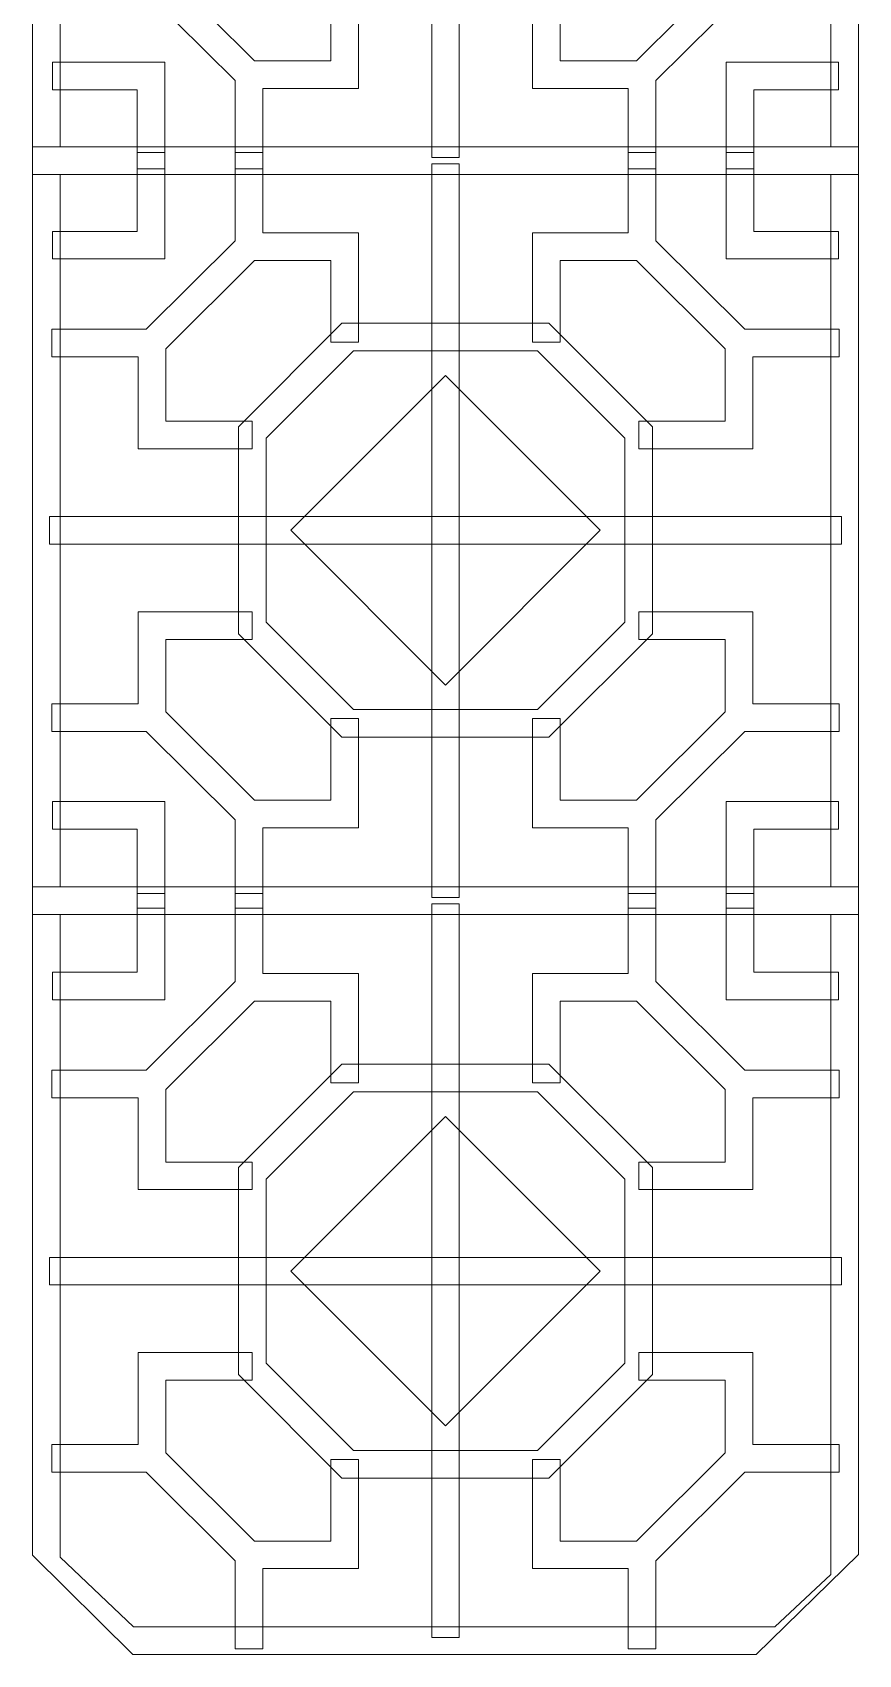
# Model space of a CAD drawing. Header units: centimetres. Extents: x 22 to 27, y -9 to 9.
# Drawn here: x 22.02 to 27, y -9 to 0.77 of the extents above; entities that cross this region are included whole.
import ezdxf

# ---------------------------------------------------------------- set-up
doc = ezdxf.new("R2010")
doc.units = ezdxf.units.CM
doc.header["$MEASUREMENT"] = 0
doc.layers.add('layer 1', color=7, linetype='Continuous')

msp = doc.modelspace()

# ---------------------------------------------------------------- linework, layer by layer
at = {"layer": 'layer 1', "color": 250, "lineweight": 9}
for points, knots in [([(22.02111, -0.08285), (22.02111, -0.08285), (26.99976, -0.08285), (26.99976, -0.08285), (26.99976, -0.08285), (26.99976, -0.08285), (26.99976, 4.54206), (26.99976, 4.54206), (26.99976, 4.54206), (26.99976, 4.54206), (22.02111, 4.54206), (22.02111, 4.54206), (22.02111, 4.54206), (22.02111, 4.54206), (22.02111, -0.08285), (22.02111, -0.08285)], [0, 0, 0, 0, 0.2, 0.2, 0.2, 0.2, 0.4, 0.4, 0.4, 0.4, 0.6, 0.6, 0.6, 0.6, 1, 1, 1, 1]), ([(24.59358, 0.01985), (24.59358, 0.01985), (24.42733, 0.01985), (24.42733, 0.01985), (24.42733, 0.01985), (24.42733, 0.01985), (24.42733, 4.43943), (24.42733, 4.43943), (24.42733, 4.43943), (24.42733, 4.43943), (24.59358, 4.43943), (24.59358, 4.43943), (24.59358, 4.43943), (24.59358, 4.43943), (24.59358, 0.01985), (24.59358, 0.01985)], [0, 0, 0, 0, 0.2, 0.2, 0.2, 0.2, 0.4, 0.4, 0.4, 0.4, 0.6, 0.6, 0.6, 0.6, 1, 1, 1, 1]), ([(22.18736, 0.08341), (22.18736, 0.08341), (26.83351, 0.08341), (26.83351, 0.08341), (26.83351, 0.08341), (26.83351, 0.08341), (26.83351, 4.37581), (26.83351, 4.37581), (26.83351, 4.37581), (26.83351, 4.37581), (22.18736, 4.37581), (22.18736, 4.37581), (22.18736, 4.37581), (22.18736, 4.37581), (22.18736, 0.08341), (22.18736, 0.08341)], [0, 0, 0, 0, 0.2, 0.2, 0.2, 0.2, 0.4, 0.4, 0.4, 0.4, 0.6, 0.6, 0.6, 0.6, 1, 1, 1, 1]), ([(23.40906, -0.04899), (23.40906, -0.04899), (23.40906, 0.43476), (23.40906, 0.43476), (23.40906, 0.43476), (23.40906, 0.43476), (23.94678, 0.43481), (23.94678, 0.43481), (23.94678, 0.43481), (23.94678, 0.43481), (23.98618, 0.43476), (23.98618, 0.43476), (23.98618, 0.43476), (23.98618, 0.43476), (23.98618, 0.59126), (23.98618, 0.59126), (23.98618, 0.59126), (23.98618, 0.59126), (23.98618, 0.60112), (23.98618, 0.60112), (23.98618, 0.60112), (23.98618, 0.60112), (23.98613, 1.0929), (23.98613, 1.0929), (23.98613, 1.0929), (23.98613, 1.0929), (23.81982, 1.09312), (23.81982, 1.09312), (23.81982, 1.09312), (23.81982, 1.09312), (23.81987, 0.60112), (23.81987, 0.60112), (23.81987, 0.60112), (23.81987, 0.60112), (23.3589, 0.60107), (23.3589, 0.60107), (23.3589, 0.60107), (23.3589, 0.60107), (22.82467, 1.13313), (22.82467, 1.13313), (22.82467, 1.13313), (22.82467, 1.13313), (22.82462, 1.56988), (22.82462, 1.56988), (22.82462, 1.56988), (22.82462, 1.56988), (23.34538, 1.56994), (23.34538, 1.56994), (23.34538, 1.56994), (23.34538, 1.56994), (23.3456, 1.73625), (23.3456, 1.73625), (23.3456, 1.73625), (23.3456, 1.73625), (22.69754, 1.73619), (22.69754, 1.73619), (22.69754, 1.73619), (22.69754, 1.73619), (22.65831, 1.73625), (22.65831, 1.73625), (22.65831, 1.73625), (22.65831, 1.73625), (22.65831, 1.57919), (22.65831, 1.57919), (22.65831, 1.57919), (22.65831, 1.57919), (22.65831, 1.56988), (22.65831, 1.56988), (22.65831, 1.56988), (22.65831, 1.56988), (22.65836, 1.18207), (22.65836, 1.18207), (22.65836, 1.18207), (22.65836, 1.18207), (22.13882, 1.18207), (22.13882, 1.18207), (22.13882, 1.18207), (22.13882, 1.18207), (22.13882, 1.01581), (22.13882, 1.01581), (22.13882, 1.01581), (22.13882, 1.01581), (22.70708, 1.01581), (22.70708, 1.01581), (22.70708, 1.01581), (22.70708, 1.01581), (23.24275, 0.48242), (23.24275, 0.48242), (23.24275, 0.48242), (23.24275, 0.48242), (23.2428, -0.04882), (23.2428, -0.04882), (23.2428, -0.04882), (23.2428, -0.04882), (23.40906, -0.04899), (23.40906, -0.04899)], [0, 0, 0, 0, 0.04, 0.04, 0.04, 0.04, 0.08, 0.08, 0.08, 0.08, 0.12, 0.12, 0.12, 0.12, 0.16, 0.16, 0.16, 0.16, 0.2, 0.2, 0.2, 0.2, 0.24, 0.24, 0.24, 0.24, 0.28, 0.28, 0.28, 0.28, 0.32, 0.32, 0.32, 0.32, 0.36, 0.36, 0.36, 0.36, 0.4, 0.4, 0.4, 0.4, 0.44, 0.44, 0.44, 0.44, 0.48, 0.48, 0.48, 0.48, 0.52, 0.52, 0.52, 0.52, 0.56, 0.56, 0.56, 0.56, 0.6, 0.6, 0.6, 0.6, 0.64, 0.64, 0.64, 0.64, 0.68, 0.68, 0.68, 0.68, 0.72, 0.72, 0.72, 0.72, 0.76, 0.76, 0.76, 0.76, 0.8, 0.8, 0.8, 0.8, 0.84, 0.84, 0.84, 0.84, 0.88, 0.88, 0.88, 0.88, 0.92, 0.92, 0.92, 0.92, 1, 1, 1, 1]), ([(25.61182, -0.04899), (25.61182, -0.04899), (25.61182, 0.43476), (25.61182, 0.43476), (25.61182, 0.43476), (25.61182, 0.43476), (25.07409, 0.43481), (25.07409, 0.43481), (25.07409, 0.43481), (25.07409, 0.43481), (25.03469, 0.43476), (25.03469, 0.43476), (25.03469, 0.43476), (25.03469, 0.43476), (25.03469, 0.59126), (25.03469, 0.59126), (25.03469, 0.59126), (25.03469, 0.59126), (25.03469, 0.60112), (25.03469, 0.60112), (25.03469, 0.60112), (25.03469, 0.60112), (25.03475, 1.0929), (25.03475, 1.0929), (25.03475, 1.0929), (25.03475, 1.0929), (25.20106, 1.09312), (25.20106, 1.09312), (25.20106, 1.09312), (25.20106, 1.09312), (25.201, 0.60112), (25.201, 0.60112), (25.201, 0.60112), (25.201, 0.60112), (25.66197, 0.60107), (25.66197, 0.60107), (25.66197, 0.60107), (25.66197, 0.60107), (26.1962, 1.13313), (26.1962, 1.13313), (26.1962, 1.13313), (26.1962, 1.13313), (26.19626, 1.56988), (26.19626, 1.56988), (26.19626, 1.56988), (26.19626, 1.56988), (25.67549, 1.56994), (25.67549, 1.56994), (25.67549, 1.56994), (25.67549, 1.56994), (25.67527, 1.73625), (25.67527, 1.73625), (25.67527, 1.73625), (25.67527, 1.73625), (26.32333, 1.73619), (26.32333, 1.73619), (26.32333, 1.73619), (26.32333, 1.73619), (26.36257, 1.73625), (26.36257, 1.73625), (26.36257, 1.73625), (26.36257, 1.73625), (26.36257, 1.57919), (26.36257, 1.57919), (26.36257, 1.57919), (26.36257, 1.57919), (26.36257, 1.56988), (26.36257, 1.56988), (26.36257, 1.56988), (26.36257, 1.56988), (26.36251, 1.18207), (26.36251, 1.18207), (26.36251, 1.18207), (26.36251, 1.18207), (26.88206, 1.18207), (26.88206, 1.18207), (26.88206, 1.18207), (26.88206, 1.18207), (26.88206, 1.01581), (26.88206, 1.01581), (26.88206, 1.01581), (26.88206, 1.01581), (26.3138, 1.01581), (26.3138, 1.01581), (26.3138, 1.01581), (26.3138, 1.01581), (25.77813, 0.48242), (25.77813, 0.48242), (25.77813, 0.48242), (25.77813, 0.48242), (25.77807, -0.04882), (25.77807, -0.04882), (25.77807, -0.04882), (25.77807, -0.04882), (25.61182, -0.04899), (25.61182, -0.04899)], [0, 0, 0, 0, 0.04, 0.04, 0.04, 0.04, 0.08, 0.08, 0.08, 0.08, 0.12, 0.12, 0.12, 0.12, 0.16, 0.16, 0.16, 0.16, 0.2, 0.2, 0.2, 0.2, 0.24, 0.24, 0.24, 0.24, 0.28, 0.28, 0.28, 0.28, 0.32, 0.32, 0.32, 0.32, 0.36, 0.36, 0.36, 0.36, 0.4, 0.4, 0.4, 0.4, 0.44, 0.44, 0.44, 0.44, 0.48, 0.48, 0.48, 0.48, 0.52, 0.52, 0.52, 0.52, 0.56, 0.56, 0.56, 0.56, 0.6, 0.6, 0.6, 0.6, 0.64, 0.64, 0.64, 0.64, 0.68, 0.68, 0.68, 0.68, 0.72, 0.72, 0.72, 0.72, 0.76, 0.76, 0.76, 0.76, 0.8, 0.8, 0.8, 0.8, 0.84, 0.84, 0.84, 0.84, 0.88, 0.88, 0.88, 0.88, 0.92, 0.92, 0.92, 0.92, 1, 1, 1, 1]), ([(22.1422, 0.4265), (22.1422, 0.4265), (22.65249, 0.4265), (22.65249, 0.4265), (22.65249, 0.4265), (22.65249, 0.4265), (22.65249, -0.04882), (22.65249, -0.04882), (22.65249, -0.04882), (22.65249, -0.04882), (22.81874, -0.04899), (22.81874, -0.04899), (22.81874, -0.04899), (22.81874, -0.04899), (22.81874, 0.48192), (22.81874, 0.48192), (22.81874, 0.48192), (22.81874, 0.48192), (22.81885, 0.59275), (22.81885, 0.59275), (22.81885, 0.59275), (22.81885, 0.59275), (22.65249, 0.59275), (22.65249, 0.59275), (22.65249, 0.59275), (22.65249, 0.59275), (22.14236, 0.59275), (22.14236, 0.59275), (22.14236, 0.59275), (22.14236, 0.59275), (22.1422, 0.4265), (22.1422, 0.4265)], [0, 0, 0, 0, 0.1111111, 0.1111111, 0.1111111, 0.1111111, 0.2222222, 0.2222222, 0.2222222, 0.2222222, 0.3333333, 0.3333333, 0.3333333, 0.3333333, 0.4444444, 0.4444444, 0.4444444, 0.4444444, 0.5555556, 0.5555556, 0.5555556, 0.5555556, 0.6666667, 0.6666667, 0.6666667, 0.6666667, 0.7777778, 0.7777778, 0.7777778, 0.7777778, 1, 1, 1, 1]), ([(26.87867, 0.4265), (26.87867, 0.4265), (26.36838, 0.4265), (26.36838, 0.4265), (26.36838, 0.4265), (26.36838, 0.4265), (26.36838, -0.04882), (26.36838, -0.04882), (26.36838, -0.04882), (26.36838, -0.04882), (26.20213, -0.04899), (26.20213, -0.04899), (26.20213, -0.04899), (26.20213, -0.04899), (26.20213, 0.48192), (26.20213, 0.48192), (26.20213, 0.48192), (26.20213, 0.48192), (26.20202, 0.59275), (26.20202, 0.59275), (26.20202, 0.59275), (26.20202, 0.59275), (26.36838, 0.59275), (26.36838, 0.59275), (26.36838, 0.59275), (26.36838, 0.59275), (26.87851, 0.59275), (26.87851, 0.59275), (26.87851, 0.59275), (26.87851, 0.59275), (26.87867, 0.4265), (26.87867, 0.4265)], [0, 0, 0, 0, 0.1111111, 0.1111111, 0.1111111, 0.1111111, 0.2222222, 0.2222222, 0.2222222, 0.2222222, 0.3333333, 0.3333333, 0.3333333, 0.3333333, 0.4444444, 0.4444444, 0.4444444, 0.4444444, 0.5555556, 0.5555556, 0.5555556, 0.5555556, 0.6666667, 0.6666667, 0.6666667, 0.6666667, 0.7777778, 0.7777778, 0.7777778, 0.7777778, 1, 1, 1, 1]), ([(22.02111, 0.08341), (22.02111, 0.08341), (26.99976, 0.08341), (26.99976, 0.08341), (26.99976, 0.08341), (26.99976, 0.08341), (26.99976, -4.5415), (26.99976, -4.5415), (26.99976, -4.5415), (26.99976, -4.5415), (22.02111, -4.5415), (22.02111, -4.5415), (22.02111, -4.5415), (22.02111, -4.5415), (22.02111, 0.08341), (22.02111, 0.08341)], [0, 0, 0, 0, 0.2, 0.2, 0.2, 0.2, 0.4, 0.4, 0.4, 0.4, 0.6, 0.6, 0.6, 0.6, 1, 1, 1, 1]), ([(23.40906, 0.04955), (23.40906, 0.04955), (23.40906, -0.4342), (23.40906, -0.4342), (23.40906, -0.4342), (23.40906, -0.4342), (23.94678, -0.43425), (23.94678, -0.43425), (23.94678, -0.43425), (23.94678, -0.43425), (23.98618, -0.4342), (23.98618, -0.4342), (23.98618, -0.4342), (23.98618, -0.4342), (23.98618, -0.5907), (23.98618, -0.5907), (23.98618, -0.5907), (23.98618, -0.5907), (23.98618, -0.60056), (23.98618, -0.60056), (23.98618, -0.60056), (23.98618, -0.60056), (23.98613, -1.09234), (23.98613, -1.09234), (23.98613, -1.09234), (23.98613, -1.09234), (23.81982, -1.09256), (23.81982, -1.09256), (23.81982, -1.09256), (23.81982, -1.09256), (23.81987, -0.60056), (23.81987, -0.60056), (23.81987, -0.60056), (23.81987, -0.60056), (23.3589, -0.60051), (23.3589, -0.60051), (23.3589, -0.60051), (23.3589, -0.60051), (22.82467, -1.13258), (22.82467, -1.13258), (22.82467, -1.13258), (22.82467, -1.13258), (22.82462, -1.56932), (22.82462, -1.56932), (22.82462, -1.56932), (22.82462, -1.56932), (23.34538, -1.56938), (23.34538, -1.56938), (23.34538, -1.56938), (23.34538, -1.56938), (23.3456, -1.73569), (23.3456, -1.73569), (23.3456, -1.73569), (23.3456, -1.73569), (22.69754, -1.73563), (22.69754, -1.73563), (22.69754, -1.73563), (22.69754, -1.73563), (22.65831, -1.73569), (22.65831, -1.73569), (22.65831, -1.73569), (22.65831, -1.73569), (22.65831, -1.57863), (22.65831, -1.57863), (22.65831, -1.57863), (22.65831, -1.57863), (22.65831, -1.56932), (22.65831, -1.56932), (22.65831, -1.56932), (22.65831, -1.56932), (22.65836, -1.18151), (22.65836, -1.18151), (22.65836, -1.18151), (22.65836, -1.18151), (22.13882, -1.18151), (22.13882, -1.18151), (22.13882, -1.18151), (22.13882, -1.18151), (22.13882, -1.01526), (22.13882, -1.01526), (22.13882, -1.01526), (22.13882, -1.01526), (22.70708, -1.01526), (22.70708, -1.01526), (22.70708, -1.01526), (22.70708, -1.01526), (23.24275, -0.48186), (23.24275, -0.48186), (23.24275, -0.48186), (23.24275, -0.48186), (23.2428, 0.04938), (23.2428, 0.04938), (23.2428, 0.04938), (23.2428, 0.04938), (23.40906, 0.04955), (23.40906, 0.04955)], [0, 0, 0, 0, 0.04, 0.04, 0.04, 0.04, 0.08, 0.08, 0.08, 0.08, 0.12, 0.12, 0.12, 0.12, 0.16, 0.16, 0.16, 0.16, 0.2, 0.2, 0.2, 0.2, 0.24, 0.24, 0.24, 0.24, 0.28, 0.28, 0.28, 0.28, 0.32, 0.32, 0.32, 0.32, 0.36, 0.36, 0.36, 0.36, 0.4, 0.4, 0.4, 0.4, 0.44, 0.44, 0.44, 0.44, 0.48, 0.48, 0.48, 0.48, 0.52, 0.52, 0.52, 0.52, 0.56, 0.56, 0.56, 0.56, 0.6, 0.6, 0.6, 0.6, 0.64, 0.64, 0.64, 0.64, 0.68, 0.68, 0.68, 0.68, 0.72, 0.72, 0.72, 0.72, 0.76, 0.76, 0.76, 0.76, 0.8, 0.8, 0.8, 0.8, 0.84, 0.84, 0.84, 0.84, 0.88, 0.88, 0.88, 0.88, 0.92, 0.92, 0.92, 0.92, 1, 1, 1, 1]), ([(22.1422, -0.42594), (22.1422, -0.42594), (22.65249, -0.42594), (22.65249, -0.42594), (22.65249, -0.42594), (22.65249, -0.42594), (22.65249, 0.04938), (22.65249, 0.04938), (22.65249, 0.04938), (22.65249, 0.04938), (22.81874, 0.04955), (22.81874, 0.04955), (22.81874, 0.04955), (22.81874, 0.04955), (22.81874, -0.48136), (22.81874, -0.48136), (22.81874, -0.48136), (22.81874, -0.48136), (22.81885, -0.59219), (22.81885, -0.59219), (22.81885, -0.59219), (22.81885, -0.59219), (22.65249, -0.59219), (22.65249, -0.59219), (22.65249, -0.59219), (22.65249, -0.59219), (22.14236, -0.59219), (22.14236, -0.59219), (22.14236, -0.59219), (22.14236, -0.59219), (22.1422, -0.42594), (22.1422, -0.42594)], [0, 0, 0, 0, 0.1111111, 0.1111111, 0.1111111, 0.1111111, 0.2222222, 0.2222222, 0.2222222, 0.2222222, 0.3333333, 0.3333333, 0.3333333, 0.3333333, 0.4444444, 0.4444444, 0.4444444, 0.4444444, 0.5555556, 0.5555556, 0.5555556, 0.5555556, 0.6666667, 0.6666667, 0.6666667, 0.6666667, 0.7777778, 0.7777778, 0.7777778, 0.7777778, 1, 1, 1, 1]), ([(25.61182, 0.04955), (25.61182, 0.04955), (25.61182, -0.4342), (25.61182, -0.4342), (25.61182, -0.4342), (25.61182, -0.4342), (25.07409, -0.43425), (25.07409, -0.43425), (25.07409, -0.43425), (25.07409, -0.43425), (25.03469, -0.4342), (25.03469, -0.4342), (25.03469, -0.4342), (25.03469, -0.4342), (25.03469, -0.5907), (25.03469, -0.5907), (25.03469, -0.5907), (25.03469, -0.5907), (25.03469, -0.60056), (25.03469, -0.60056), (25.03469, -0.60056), (25.03469, -0.60056), (25.03475, -1.09234), (25.03475, -1.09234), (25.03475, -1.09234), (25.03475, -1.09234), (25.20106, -1.09256), (25.20106, -1.09256), (25.20106, -1.09256), (25.20106, -1.09256), (25.201, -0.60056), (25.201, -0.60056), (25.201, -0.60056), (25.201, -0.60056), (25.66197, -0.60051), (25.66197, -0.60051), (25.66197, -0.60051), (25.66197, -0.60051), (26.1962, -1.13258), (26.1962, -1.13258), (26.1962, -1.13258), (26.1962, -1.13258), (26.19626, -1.56932), (26.19626, -1.56932), (26.19626, -1.56932), (26.19626, -1.56932), (25.67549, -1.56938), (25.67549, -1.56938), (25.67549, -1.56938), (25.67549, -1.56938), (25.67527, -1.73569), (25.67527, -1.73569), (25.67527, -1.73569), (25.67527, -1.73569), (26.32333, -1.73563), (26.32333, -1.73563), (26.32333, -1.73563), (26.32333, -1.73563), (26.36257, -1.73569), (26.36257, -1.73569), (26.36257, -1.73569), (26.36257, -1.73569), (26.36257, -1.57863), (26.36257, -1.57863), (26.36257, -1.57863), (26.36257, -1.57863), (26.36257, -1.56932), (26.36257, -1.56932), (26.36257, -1.56932), (26.36257, -1.56932), (26.36251, -1.18151), (26.36251, -1.18151), (26.36251, -1.18151), (26.36251, -1.18151), (26.88206, -1.18151), (26.88206, -1.18151), (26.88206, -1.18151), (26.88206, -1.18151), (26.88206, -1.01526), (26.88206, -1.01526), (26.88206, -1.01526), (26.88206, -1.01526), (26.3138, -1.01526), (26.3138, -1.01526), (26.3138, -1.01526), (26.3138, -1.01526), (25.77813, -0.48186), (25.77813, -0.48186), (25.77813, -0.48186), (25.77813, -0.48186), (25.77807, 0.04938), (25.77807, 0.04938), (25.77807, 0.04938), (25.77807, 0.04938), (25.61182, 0.04955), (25.61182, 0.04955)], [0, 0, 0, 0, 0.04, 0.04, 0.04, 0.04, 0.08, 0.08, 0.08, 0.08, 0.12, 0.12, 0.12, 0.12, 0.16, 0.16, 0.16, 0.16, 0.2, 0.2, 0.2, 0.2, 0.24, 0.24, 0.24, 0.24, 0.28, 0.28, 0.28, 0.28, 0.32, 0.32, 0.32, 0.32, 0.36, 0.36, 0.36, 0.36, 0.4, 0.4, 0.4, 0.4, 0.44, 0.44, 0.44, 0.44, 0.48, 0.48, 0.48, 0.48, 0.52, 0.52, 0.52, 0.52, 0.56, 0.56, 0.56, 0.56, 0.6, 0.6, 0.6, 0.6, 0.64, 0.64, 0.64, 0.64, 0.68, 0.68, 0.68, 0.68, 0.72, 0.72, 0.72, 0.72, 0.76, 0.76, 0.76, 0.76, 0.8, 0.8, 0.8, 0.8, 0.84, 0.84, 0.84, 0.84, 0.88, 0.88, 0.88, 0.88, 0.92, 0.92, 0.92, 0.92, 1, 1, 1, 1]), ([(26.87867, -0.42594), (26.87867, -0.42594), (26.36838, -0.42594), (26.36838, -0.42594), (26.36838, -0.42594), (26.36838, -0.42594), (26.36838, 0.04938), (26.36838, 0.04938), (26.36838, 0.04938), (26.36838, 0.04938), (26.20213, 0.04955), (26.20213, 0.04955), (26.20213, 0.04955), (26.20213, 0.04955), (26.20213, -0.48136), (26.20213, -0.48136), (26.20213, -0.48136), (26.20213, -0.48136), (26.20202, -0.59219), (26.20202, -0.59219), (26.20202, -0.59219), (26.20202, -0.59219), (26.36838, -0.59219), (26.36838, -0.59219), (26.36838, -0.59219), (26.36838, -0.59219), (26.87851, -0.59219), (26.87851, -0.59219), (26.87851, -0.59219), (26.87851, -0.59219), (26.87867, -0.42594), (26.87867, -0.42594)], [0, 0, 0, 0, 0.1111111, 0.1111111, 0.1111111, 0.1111111, 0.2222222, 0.2222222, 0.2222222, 0.2222222, 0.3333333, 0.3333333, 0.3333333, 0.3333333, 0.4444444, 0.4444444, 0.4444444, 0.4444444, 0.5555556, 0.5555556, 0.5555556, 0.5555556, 0.6666667, 0.6666667, 0.6666667, 0.6666667, 0.7777778, 0.7777778, 0.7777778, 0.7777778, 1, 1, 1, 1]), ([(22.18736, -0.08285), (22.18736, -0.08285), (26.83351, -0.08285), (26.83351, -0.08285), (26.83351, -0.08285), (26.83351, -0.08285), (26.83351, -4.37525), (26.83351, -4.37525), (26.83351, -4.37525), (26.83351, -4.37525), (22.18736, -4.37525), (22.18736, -4.37525), (22.18736, -4.37525), (22.18736, -4.37525), (22.18736, -0.08285), (22.18736, -0.08285)], [0, 0, 0, 0, 0.2, 0.2, 0.2, 0.2, 0.4, 0.4, 0.4, 0.4, 0.6, 0.6, 0.6, 0.6, 1, 1, 1, 1]), ([(24.59358, -0.01929), (24.59358, -0.01929), (24.42733, -0.01929), (24.42733, -0.01929), (24.42733, -0.01929), (24.42733, -0.01929), (24.42733, -4.43887), (24.42733, -4.43887), (24.42733, -4.43887), (24.42733, -4.43887), (24.59358, -4.43887), (24.59358, -4.43887), (24.59358, -4.43887), (24.59358, -4.43887), (24.59358, -0.01929), (24.59358, -0.01929)], [0, 0, 0, 0, 0.2, 0.2, 0.2, 0.2, 0.4, 0.4, 0.4, 0.4, 0.6, 0.6, 0.6, 0.6, 1, 1, 1, 1]), ([(23.88665, -0.97973), (23.88665, -0.97973), (25.13356, -0.97973), (25.13356, -0.97973), (25.13356, -0.97973), (25.13356, -0.97973), (25.75701, -1.60318), (25.75701, -1.60318), (25.75701, -1.60318), (25.75701, -1.60318), (25.75701, -2.85009), (25.75701, -2.85009), (25.75701, -2.85009), (25.75701, -2.85009), (25.13356, -3.47354), (25.13356, -3.47354), (25.13356, -3.47354), (25.13356, -3.47354), (23.88665, -3.47354), (23.88665, -3.47354), (23.88665, -3.47354), (23.88665, -3.47354), (23.2632, -2.85009), (23.2632, -2.85009), (23.2632, -2.85009), (23.2632, -2.85009), (23.2632, -1.60318), (23.2632, -1.60318), (23.2632, -1.60318), (23.2632, -1.60318), (23.88665, -0.97973), (23.88665, -0.97973)], [0, 0, 0, 0, 0.1111111, 0.1111111, 0.1111111, 0.1111111, 0.2222222, 0.2222222, 0.2222222, 0.2222222, 0.3333333, 0.3333333, 0.3333333, 0.3333333, 0.4444444, 0.4444444, 0.4444444, 0.4444444, 0.5555556, 0.5555556, 0.5555556, 0.5555556, 0.6666667, 0.6666667, 0.6666667, 0.6666667, 0.7777778, 0.7777778, 0.7777778, 0.7777778, 1, 1, 1, 1]), ([(23.95554, -1.14599), (23.95554, -1.14599), (25.06467, -1.14599), (25.06467, -1.14599), (25.06467, -1.14599), (25.06467, -1.14599), (25.59076, -1.67207), (25.59076, -1.67207), (25.59076, -1.67207), (25.59076, -1.67207), (25.59076, -2.7812), (25.59076, -2.7812), (25.59076, -2.7812), (25.59076, -2.7812), (25.06467, -3.30729), (25.06467, -3.30729), (25.06467, -3.30729), (25.06467, -3.30729), (23.95554, -3.30729), (23.95554, -3.30729), (23.95554, -3.30729), (23.95554, -3.30729), (23.42945, -2.7812), (23.42945, -2.7812), (23.42945, -2.7812), (23.42945, -2.7812), (23.42945, -1.67207), (23.42945, -1.67207), (23.42945, -1.67207), (23.42945, -1.67207), (23.95554, -1.14599), (23.95554, -1.14599)], [0, 0, 0, 0, 0.1111111, 0.1111111, 0.1111111, 0.1111111, 0.2222222, 0.2222222, 0.2222222, 0.2222222, 0.3333333, 0.3333333, 0.3333333, 0.3333333, 0.4444444, 0.4444444, 0.4444444, 0.4444444, 0.5555556, 0.5555556, 0.5555556, 0.5555556, 0.6666667, 0.6666667, 0.6666667, 0.6666667, 0.7777778, 0.7777778, 0.7777778, 0.7777778, 1, 1, 1, 1]), ([(24.5101, -1.29417), (24.5101, -1.29417), (25.44252, -2.22659), (25.44252, -2.22659), (25.44252, -2.22659), (25.44252, -2.22659), (24.5101, -3.15901), (24.5101, -3.15901), (24.5101, -3.15901), (24.5101, -3.15901), (23.57768, -2.22659), (23.57768, -2.22659), (23.57768, -2.22659), (23.57768, -2.22659), (24.5101, -1.29417), (24.5101, -1.29417)], [0, 0, 0, 0, 0.2, 0.2, 0.2, 0.2, 0.4, 0.4, 0.4, 0.4, 0.6, 0.6, 0.6, 0.6, 1, 1, 1, 1]), ([(26.8969, -2.30978), (26.8969, -2.30978), (26.8969, -2.14353), (26.8969, -2.14353), (26.8969, -2.14353), (26.8969, -2.14353), (22.12324, -2.14353), (22.12324, -2.14353), (22.12324, -2.14353), (22.12324, -2.14353), (22.12324, -2.30978), (22.12324, -2.30978), (22.12324, -2.30978), (22.12324, -2.30978), (26.8969, -2.30978), (26.8969, -2.30978)], [0, 0, 0, 0, 0.2, 0.2, 0.2, 0.2, 0.4, 0.4, 0.4, 0.4, 0.6, 0.6, 0.6, 0.6, 1, 1, 1, 1]), ([(23.40906, -4.50282), (23.40906, -4.50282), (23.40906, -4.01908), (23.40906, -4.01908), (23.40906, -4.01908), (23.40906, -4.01908), (23.94678, -4.01902), (23.94678, -4.01902), (23.94678, -4.01902), (23.94678, -4.01902), (23.98618, -4.01908), (23.98618, -4.01908), (23.98618, -4.01908), (23.98618, -4.01908), (23.98618, -3.86258), (23.98618, -3.86258), (23.98618, -3.86258), (23.98618, -3.86258), (23.98618, -3.85271), (23.98618, -3.85271), (23.98618, -3.85271), (23.98618, -3.85271), (23.98613, -3.36093), (23.98613, -3.36093), (23.98613, -3.36093), (23.98613, -3.36093), (23.81982, -3.36071), (23.81982, -3.36071), (23.81982, -3.36071), (23.81982, -3.36071), (23.81987, -3.85271), (23.81987, -3.85271), (23.81987, -3.85271), (23.81987, -3.85271), (23.3589, -3.85277), (23.3589, -3.85277), (23.3589, -3.85277), (23.3589, -3.85277), (22.82467, -3.3207), (22.82467, -3.3207), (22.82467, -3.3207), (22.82467, -3.3207), (22.82462, -2.88395), (22.82462, -2.88395), (22.82462, -2.88395), (22.82462, -2.88395), (23.34538, -2.88389), (23.34538, -2.88389), (23.34538, -2.88389), (23.34538, -2.88389), (23.3456, -2.71758), (23.3456, -2.71758), (23.3456, -2.71758), (23.3456, -2.71758), (22.69754, -2.71764), (22.69754, -2.71764), (22.69754, -2.71764), (22.69754, -2.71764), (22.65831, -2.71758), (22.65831, -2.71758), (22.65831, -2.71758), (22.65831, -2.71758), (22.65831, -2.87464), (22.65831, -2.87464), (22.65831, -2.87464), (22.65831, -2.87464), (22.65831, -2.88395), (22.65831, -2.88395), (22.65831, -2.88395), (22.65831, -2.88395), (22.65836, -3.27176), (22.65836, -3.27176), (22.65836, -3.27176), (22.65836, -3.27176), (22.13882, -3.27176), (22.13882, -3.27176), (22.13882, -3.27176), (22.13882, -3.27176), (22.13882, -3.43802), (22.13882, -3.43802), (22.13882, -3.43802), (22.13882, -3.43802), (22.70708, -3.43802), (22.70708, -3.43802), (22.70708, -3.43802), (22.70708, -3.43802), (23.24275, -3.97142), (23.24275, -3.97142), (23.24275, -3.97142), (23.24275, -3.97142), (23.2428, -4.50265), (23.2428, -4.50265), (23.2428, -4.50265), (23.2428, -4.50265), (23.40906, -4.50282), (23.40906, -4.50282)], [0, 0, 0, 0, 0.04, 0.04, 0.04, 0.04, 0.08, 0.08, 0.08, 0.08, 0.12, 0.12, 0.12, 0.12, 0.16, 0.16, 0.16, 0.16, 0.2, 0.2, 0.2, 0.2, 0.24, 0.24, 0.24, 0.24, 0.28, 0.28, 0.28, 0.28, 0.32, 0.32, 0.32, 0.32, 0.36, 0.36, 0.36, 0.36, 0.4, 0.4, 0.4, 0.4, 0.44, 0.44, 0.44, 0.44, 0.48, 0.48, 0.48, 0.48, 0.52, 0.52, 0.52, 0.52, 0.56, 0.56, 0.56, 0.56, 0.6, 0.6, 0.6, 0.6, 0.64, 0.64, 0.64, 0.64, 0.68, 0.68, 0.68, 0.68, 0.72, 0.72, 0.72, 0.72, 0.76, 0.76, 0.76, 0.76, 0.8, 0.8, 0.8, 0.8, 0.84, 0.84, 0.84, 0.84, 0.88, 0.88, 0.88, 0.88, 0.92, 0.92, 0.92, 0.92, 1, 1, 1, 1]), ([(25.61182, -4.50282), (25.61182, -4.50282), (25.61182, -4.01908), (25.61182, -4.01908), (25.61182, -4.01908), (25.61182, -4.01908), (25.07409, -4.01902), (25.07409, -4.01902), (25.07409, -4.01902), (25.07409, -4.01902), (25.03469, -4.01908), (25.03469, -4.01908), (25.03469, -4.01908), (25.03469, -4.01908), (25.03469, -3.86258), (25.03469, -3.86258), (25.03469, -3.86258), (25.03469, -3.86258), (25.03469, -3.85271), (25.03469, -3.85271), (25.03469, -3.85271), (25.03469, -3.85271), (25.03475, -3.36093), (25.03475, -3.36093), (25.03475, -3.36093), (25.03475, -3.36093), (25.20106, -3.36071), (25.20106, -3.36071), (25.20106, -3.36071), (25.20106, -3.36071), (25.201, -3.85271), (25.201, -3.85271), (25.201, -3.85271), (25.201, -3.85271), (25.66197, -3.85277), (25.66197, -3.85277), (25.66197, -3.85277), (25.66197, -3.85277), (26.1962, -3.3207), (26.1962, -3.3207), (26.1962, -3.3207), (26.1962, -3.3207), (26.19626, -2.88395), (26.19626, -2.88395), (26.19626, -2.88395), (26.19626, -2.88395), (25.67549, -2.88389), (25.67549, -2.88389), (25.67549, -2.88389), (25.67549, -2.88389), (25.67527, -2.71758), (25.67527, -2.71758), (25.67527, -2.71758), (25.67527, -2.71758), (26.32333, -2.71764), (26.32333, -2.71764), (26.32333, -2.71764), (26.32333, -2.71764), (26.36257, -2.71758), (26.36257, -2.71758), (26.36257, -2.71758), (26.36257, -2.71758), (26.36257, -2.87464), (26.36257, -2.87464), (26.36257, -2.87464), (26.36257, -2.87464), (26.36257, -2.88395), (26.36257, -2.88395), (26.36257, -2.88395), (26.36257, -2.88395), (26.36251, -3.27176), (26.36251, -3.27176), (26.36251, -3.27176), (26.36251, -3.27176), (26.88206, -3.27176), (26.88206, -3.27176), (26.88206, -3.27176), (26.88206, -3.27176), (26.88206, -3.43802), (26.88206, -3.43802), (26.88206, -3.43802), (26.88206, -3.43802), (26.3138, -3.43802), (26.3138, -3.43802), (26.3138, -3.43802), (26.3138, -3.43802), (25.77813, -3.97142), (25.77813, -3.97142), (25.77813, -3.97142), (25.77813, -3.97142), (25.77807, -4.50265), (25.77807, -4.50265), (25.77807, -4.50265), (25.77807, -4.50265), (25.61182, -4.50282), (25.61182, -4.50282)], [0, 0, 0, 0, 0.04, 0.04, 0.04, 0.04, 0.08, 0.08, 0.08, 0.08, 0.12, 0.12, 0.12, 0.12, 0.16, 0.16, 0.16, 0.16, 0.2, 0.2, 0.2, 0.2, 0.24, 0.24, 0.24, 0.24, 0.28, 0.28, 0.28, 0.28, 0.32, 0.32, 0.32, 0.32, 0.36, 0.36, 0.36, 0.36, 0.4, 0.4, 0.4, 0.4, 0.44, 0.44, 0.44, 0.44, 0.48, 0.48, 0.48, 0.48, 0.52, 0.52, 0.52, 0.52, 0.56, 0.56, 0.56, 0.56, 0.6, 0.6, 0.6, 0.6, 0.64, 0.64, 0.64, 0.64, 0.68, 0.68, 0.68, 0.68, 0.72, 0.72, 0.72, 0.72, 0.76, 0.76, 0.76, 0.76, 0.8, 0.8, 0.8, 0.8, 0.84, 0.84, 0.84, 0.84, 0.88, 0.88, 0.88, 0.88, 0.92, 0.92, 0.92, 0.92, 1, 1, 1, 1]), ([(22.1422, -4.02733), (22.1422, -4.02733), (22.65249, -4.02733), (22.65249, -4.02733), (22.65249, -4.02733), (22.65249, -4.02733), (22.65249, -4.50265), (22.65249, -4.50265), (22.65249, -4.50265), (22.65249, -4.50265), (22.81874, -4.50282), (22.81874, -4.50282), (22.81874, -4.50282), (22.81874, -4.50282), (22.81874, -3.97192), (22.81874, -3.97192), (22.81874, -3.97192), (22.81874, -3.97192), (22.81885, -3.86108), (22.81885, -3.86108), (22.81885, -3.86108), (22.81885, -3.86108), (22.65249, -3.86108), (22.65249, -3.86108), (22.65249, -3.86108), (22.65249, -3.86108), (22.14236, -3.86108), (22.14236, -3.86108), (22.14236, -3.86108), (22.14236, -3.86108), (22.1422, -4.02733), (22.1422, -4.02733)], [0, 0, 0, 0, 0.1111111, 0.1111111, 0.1111111, 0.1111111, 0.2222222, 0.2222222, 0.2222222, 0.2222222, 0.3333333, 0.3333333, 0.3333333, 0.3333333, 0.4444444, 0.4444444, 0.4444444, 0.4444444, 0.5555556, 0.5555556, 0.5555556, 0.5555556, 0.6666667, 0.6666667, 0.6666667, 0.6666667, 0.7777778, 0.7777778, 0.7777778, 0.7777778, 1, 1, 1, 1]), ([(26.87867, -4.02733), (26.87867, -4.02733), (26.36838, -4.02733), (26.36838, -4.02733), (26.36838, -4.02733), (26.36838, -4.02733), (26.36838, -4.50265), (26.36838, -4.50265), (26.36838, -4.50265), (26.36838, -4.50265), (26.20213, -4.50282), (26.20213, -4.50282), (26.20213, -4.50282), (26.20213, -4.50282), (26.20213, -3.97192), (26.20213, -3.97192), (26.20213, -3.97192), (26.20213, -3.97192), (26.20202, -3.86108), (26.20202, -3.86108), (26.20202, -3.86108), (26.20202, -3.86108), (26.36838, -3.86108), (26.36838, -3.86108), (26.36838, -3.86108), (26.36838, -3.86108), (26.87851, -3.86108), (26.87851, -3.86108), (26.87851, -3.86108), (26.87851, -3.86108), (26.87867, -4.02733), (26.87867, -4.02733)], [0, 0, 0, 0, 0.1111111, 0.1111111, 0.1111111, 0.1111111, 0.2222222, 0.2222222, 0.2222222, 0.2222222, 0.3333333, 0.3333333, 0.3333333, 0.3333333, 0.4444444, 0.4444444, 0.4444444, 0.4444444, 0.5555556, 0.5555556, 0.5555556, 0.5555556, 0.6666667, 0.6666667, 0.6666667, 0.6666667, 0.7777778, 0.7777778, 0.7777778, 0.7777778, 1, 1, 1, 1]), ([(22.62567, -9.00021), (22.62567, -9.00021), (26.38324, -9.00021), (26.38324, -9.00021), (26.38324, -9.00021), (26.38324, -9.00021), (26.99976, -8.39743), (26.99976, -8.39743), (26.99976, -8.39743), (26.99976, -8.39743), (26.99976, -4.3753), (26.99976, -4.3753), (26.99976, -4.3753), (26.99976, -4.3753), (22.02111, -4.3753), (22.02111, -4.3753), (22.02111, -4.3753), (22.02111, -4.3753), (22.02111, -8.40208), (22.02111, -8.40208), (22.02111, -8.40208), (22.02111, -8.40208), (22.62567, -9.00021), (22.62567, -9.00021)], [0, 0, 0, 0, 0.1428571, 0.1428571, 0.1428571, 0.1428571, 0.2857143, 0.2857143, 0.2857143, 0.2857143, 0.4285714, 0.4285714, 0.4285714, 0.4285714, 0.5714286, 0.5714286, 0.5714286, 0.5714286, 0.7142857, 0.7142857, 0.7142857, 0.7142857, 1, 1, 1, 1]), ([(23.40906, -4.41398), (23.40906, -4.41398), (23.40906, -4.89773), (23.40906, -4.89773), (23.40906, -4.89773), (23.40906, -4.89773), (23.94678, -4.89778), (23.94678, -4.89778), (23.94678, -4.89778), (23.94678, -4.89778), (23.98618, -4.89773), (23.98618, -4.89773), (23.98618, -4.89773), (23.98618, -4.89773), (23.98618, -5.05423), (23.98618, -5.05423), (23.98618, -5.05423), (23.98618, -5.05423), (23.98618, -5.06409), (23.98618, -5.06409), (23.98618, -5.06409), (23.98618, -5.06409), (23.98613, -5.55587), (23.98613, -5.55587), (23.98613, -5.55587), (23.98613, -5.55587), (23.81982, -5.55609), (23.81982, -5.55609), (23.81982, -5.55609), (23.81982, -5.55609), (23.81987, -5.06409), (23.81987, -5.06409), (23.81987, -5.06409), (23.81987, -5.06409), (23.3589, -5.06404), (23.3589, -5.06404), (23.3589, -5.06404), (23.3589, -5.06404), (22.82467, -5.59611), (22.82467, -5.59611), (22.82467, -5.59611), (22.82467, -5.59611), (22.82462, -6.03285), (22.82462, -6.03285), (22.82462, -6.03285), (22.82462, -6.03285), (23.34538, -6.03291), (23.34538, -6.03291), (23.34538, -6.03291), (23.34538, -6.03291), (23.3456, -6.19922), (23.3456, -6.19922), (23.3456, -6.19922), (23.3456, -6.19922), (22.69754, -6.19916), (22.69754, -6.19916), (22.69754, -6.19916), (22.69754, -6.19916), (22.65831, -6.19922), (22.65831, -6.19922), (22.65831, -6.19922), (22.65831, -6.19922), (22.65831, -6.04216), (22.65831, -6.04216), (22.65831, -6.04216), (22.65831, -6.04216), (22.65831, -6.03285), (22.65831, -6.03285), (22.65831, -6.03285), (22.65831, -6.03285), (22.65836, -5.64504), (22.65836, -5.64504), (22.65836, -5.64504), (22.65836, -5.64504), (22.13882, -5.64504), (22.13882, -5.64504), (22.13882, -5.64504), (22.13882, -5.64504), (22.13882, -5.47879), (22.13882, -5.47879), (22.13882, -5.47879), (22.13882, -5.47879), (22.70708, -5.47879), (22.70708, -5.47879), (22.70708, -5.47879), (22.70708, -5.47879), (23.24275, -4.94539), (23.24275, -4.94539), (23.24275, -4.94539), (23.24275, -4.94539), (23.2428, -4.41415), (23.2428, -4.41415), (23.2428, -4.41415), (23.2428, -4.41415), (23.40906, -4.41398), (23.40906, -4.41398)], [0, 0, 0, 0, 0.04, 0.04, 0.04, 0.04, 0.08, 0.08, 0.08, 0.08, 0.12, 0.12, 0.12, 0.12, 0.16, 0.16, 0.16, 0.16, 0.2, 0.2, 0.2, 0.2, 0.24, 0.24, 0.24, 0.24, 0.28, 0.28, 0.28, 0.28, 0.32, 0.32, 0.32, 0.32, 0.36, 0.36, 0.36, 0.36, 0.4, 0.4, 0.4, 0.4, 0.44, 0.44, 0.44, 0.44, 0.48, 0.48, 0.48, 0.48, 0.52, 0.52, 0.52, 0.52, 0.56, 0.56, 0.56, 0.56, 0.6, 0.6, 0.6, 0.6, 0.64, 0.64, 0.64, 0.64, 0.68, 0.68, 0.68, 0.68, 0.72, 0.72, 0.72, 0.72, 0.76, 0.76, 0.76, 0.76, 0.8, 0.8, 0.8, 0.8, 0.84, 0.84, 0.84, 0.84, 0.88, 0.88, 0.88, 0.88, 0.92, 0.92, 0.92, 0.92, 1, 1, 1, 1]), ([(22.1422, -4.88947), (22.1422, -4.88947), (22.65249, -4.88947), (22.65249, -4.88947), (22.65249, -4.88947), (22.65249, -4.88947), (22.65249, -4.41415), (22.65249, -4.41415), (22.65249, -4.41415), (22.65249, -4.41415), (22.81874, -4.41398), (22.81874, -4.41398), (22.81874, -4.41398), (22.81874, -4.41398), (22.81874, -4.94489), (22.81874, -4.94489), (22.81874, -4.94489), (22.81874, -4.94489), (22.81885, -5.05572), (22.81885, -5.05572), (22.81885, -5.05572), (22.81885, -5.05572), (22.65249, -5.05572), (22.65249, -5.05572), (22.65249, -5.05572), (22.65249, -5.05572), (22.14236, -5.05572), (22.14236, -5.05572), (22.14236, -5.05572), (22.14236, -5.05572), (22.1422, -4.88947), (22.1422, -4.88947)], [0, 0, 0, 0, 0.1111111, 0.1111111, 0.1111111, 0.1111111, 0.2222222, 0.2222222, 0.2222222, 0.2222222, 0.3333333, 0.3333333, 0.3333333, 0.3333333, 0.4444444, 0.4444444, 0.4444444, 0.4444444, 0.5555556, 0.5555556, 0.5555556, 0.5555556, 0.6666667, 0.6666667, 0.6666667, 0.6666667, 0.7777778, 0.7777778, 0.7777778, 0.7777778, 1, 1, 1, 1]), ([(24.59358, -8.89751), (24.59358, -8.89751), (24.42733, -8.89751), (24.42733, -8.89751), (24.42733, -8.89751), (24.42733, -8.89751), (24.42733, -4.47793), (24.42733, -4.47793), (24.42733, -4.47793), (24.42733, -4.47793), (24.59358, -4.47793), (24.59358, -4.47793), (24.59358, -4.47793), (24.59358, -4.47793), (24.59358, -8.89751), (24.59358, -8.89751)], [0, 0, 0, 0, 0.2, 0.2, 0.2, 0.2, 0.4, 0.4, 0.4, 0.4, 0.6, 0.6, 0.6, 0.6, 1, 1, 1, 1]), ([(25.61182, -4.41398), (25.61182, -4.41398), (25.61182, -4.89773), (25.61182, -4.89773), (25.61182, -4.89773), (25.61182, -4.89773), (25.07409, -4.89778), (25.07409, -4.89778), (25.07409, -4.89778), (25.07409, -4.89778), (25.03469, -4.89773), (25.03469, -4.89773), (25.03469, -4.89773), (25.03469, -4.89773), (25.03469, -5.05423), (25.03469, -5.05423), (25.03469, -5.05423), (25.03469, -5.05423), (25.03469, -5.06409), (25.03469, -5.06409), (25.03469, -5.06409), (25.03469, -5.06409), (25.03475, -5.55587), (25.03475, -5.55587), (25.03475, -5.55587), (25.03475, -5.55587), (25.20106, -5.55609), (25.20106, -5.55609), (25.20106, -5.55609), (25.20106, -5.55609), (25.201, -5.06409), (25.201, -5.06409), (25.201, -5.06409), (25.201, -5.06409), (25.66197, -5.06404), (25.66197, -5.06404), (25.66197, -5.06404), (25.66197, -5.06404), (26.1962, -5.59611), (26.1962, -5.59611), (26.1962, -5.59611), (26.1962, -5.59611), (26.19626, -6.03285), (26.19626, -6.03285), (26.19626, -6.03285), (26.19626, -6.03285), (25.67549, -6.03291), (25.67549, -6.03291), (25.67549, -6.03291), (25.67549, -6.03291), (25.67527, -6.19922), (25.67527, -6.19922), (25.67527, -6.19922), (25.67527, -6.19922), (26.32333, -6.19916), (26.32333, -6.19916), (26.32333, -6.19916), (26.32333, -6.19916), (26.36257, -6.19922), (26.36257, -6.19922), (26.36257, -6.19922), (26.36257, -6.19922), (26.36257, -6.04216), (26.36257, -6.04216), (26.36257, -6.04216), (26.36257, -6.04216), (26.36257, -6.03285), (26.36257, -6.03285), (26.36257, -6.03285), (26.36257, -6.03285), (26.36251, -5.64504), (26.36251, -5.64504), (26.36251, -5.64504), (26.36251, -5.64504), (26.88206, -5.64504), (26.88206, -5.64504), (26.88206, -5.64504), (26.88206, -5.64504), (26.88206, -5.47879), (26.88206, -5.47879), (26.88206, -5.47879), (26.88206, -5.47879), (26.3138, -5.47879), (26.3138, -5.47879), (26.3138, -5.47879), (26.3138, -5.47879), (25.77813, -4.94539), (25.77813, -4.94539), (25.77813, -4.94539), (25.77813, -4.94539), (25.77807, -4.41415), (25.77807, -4.41415), (25.77807, -4.41415), (25.77807, -4.41415), (25.61182, -4.41398), (25.61182, -4.41398)], [0, 0, 0, 0, 0.04, 0.04, 0.04, 0.04, 0.08, 0.08, 0.08, 0.08, 0.12, 0.12, 0.12, 0.12, 0.16, 0.16, 0.16, 0.16, 0.2, 0.2, 0.2, 0.2, 0.24, 0.24, 0.24, 0.24, 0.28, 0.28, 0.28, 0.28, 0.32, 0.32, 0.32, 0.32, 0.36, 0.36, 0.36, 0.36, 0.4, 0.4, 0.4, 0.4, 0.44, 0.44, 0.44, 0.44, 0.48, 0.48, 0.48, 0.48, 0.52, 0.52, 0.52, 0.52, 0.56, 0.56, 0.56, 0.56, 0.6, 0.6, 0.6, 0.6, 0.64, 0.64, 0.64, 0.64, 0.68, 0.68, 0.68, 0.68, 0.72, 0.72, 0.72, 0.72, 0.76, 0.76, 0.76, 0.76, 0.8, 0.8, 0.8, 0.8, 0.84, 0.84, 0.84, 0.84, 0.88, 0.88, 0.88, 0.88, 0.92, 0.92, 0.92, 0.92, 1, 1, 1, 1]), ([(26.87867, -4.88947), (26.87867, -4.88947), (26.36838, -4.88947), (26.36838, -4.88947), (26.36838, -4.88947), (26.36838, -4.88947), (26.36838, -4.41415), (26.36838, -4.41415), (26.36838, -4.41415), (26.36838, -4.41415), (26.20213, -4.41398), (26.20213, -4.41398), (26.20213, -4.41398), (26.20213, -4.41398), (26.20213, -4.94489), (26.20213, -4.94489), (26.20213, -4.94489), (26.20213, -4.94489), (26.20202, -5.05572), (26.20202, -5.05572), (26.20202, -5.05572), (26.20202, -5.05572), (26.36838, -5.05572), (26.36838, -5.05572), (26.36838, -5.05572), (26.36838, -5.05572), (26.87851, -5.05572), (26.87851, -5.05572), (26.87851, -5.05572), (26.87851, -5.05572), (26.87867, -4.88947), (26.87867, -4.88947)], [0, 0, 0, 0, 0.1111111, 0.1111111, 0.1111111, 0.1111111, 0.2222222, 0.2222222, 0.2222222, 0.2222222, 0.3333333, 0.3333333, 0.3333333, 0.3333333, 0.4444444, 0.4444444, 0.4444444, 0.4444444, 0.5555556, 0.5555556, 0.5555556, 0.5555556, 0.6666667, 0.6666667, 0.6666667, 0.6666667, 0.7777778, 0.7777778, 0.7777778, 0.7777778, 1, 1, 1, 1]), ([(22.62966, -8.83396), (22.62966, -8.83396), (26.49529, -8.83396), (26.49529, -8.83396), (26.49529, -8.83396), (26.49529, -8.83396), (26.83351, -8.51841), (26.83351, -8.51841), (26.83351, -8.51841), (26.83351, -8.51841), (26.83351, -4.54156), (26.83351, -4.54156), (26.83351, -4.54156), (26.83351, -4.54156), (22.18736, -4.54156), (22.18736, -4.54156), (22.18736, -4.54156), (22.18736, -4.54156), (22.18736, -8.41405), (22.18736, -8.41405), (22.18736, -8.41405), (22.18736, -8.41405), (22.62966, -8.83396), (22.62966, -8.83396)], [0, 0, 0, 0, 0.1428571, 0.1428571, 0.1428571, 0.1428571, 0.2857143, 0.2857143, 0.2857143, 0.2857143, 0.4285714, 0.4285714, 0.4285714, 0.4285714, 0.5714286, 0.5714286, 0.5714286, 0.5714286, 0.7142857, 0.7142857, 0.7142857, 0.7142857, 1, 1, 1, 1]), ([(23.88665, -7.93707), (23.88665, -7.93707), (25.13356, -7.93707), (25.13356, -7.93707), (25.13356, -7.93707), (25.13356, -7.93707), (25.75701, -7.31362), (25.75701, -7.31362), (25.75701, -7.31362), (25.75701, -7.31362), (25.75701, -6.06671), (25.75701, -6.06671), (25.75701, -6.06671), (25.75701, -6.06671), (25.13356, -5.44326), (25.13356, -5.44326), (25.13356, -5.44326), (25.13356, -5.44326), (23.88665, -5.44326), (23.88665, -5.44326), (23.88665, -5.44326), (23.88665, -5.44326), (23.2632, -6.06671), (23.2632, -6.06671), (23.2632, -6.06671), (23.2632, -6.06671), (23.2632, -7.31362), (23.2632, -7.31362), (23.2632, -7.31362), (23.2632, -7.31362), (23.88665, -7.93707), (23.88665, -7.93707)], [0, 0, 0, 0, 0.1111111, 0.1111111, 0.1111111, 0.1111111, 0.2222222, 0.2222222, 0.2222222, 0.2222222, 0.3333333, 0.3333333, 0.3333333, 0.3333333, 0.4444444, 0.4444444, 0.4444444, 0.4444444, 0.5555556, 0.5555556, 0.5555556, 0.5555556, 0.6666667, 0.6666667, 0.6666667, 0.6666667, 0.7777778, 0.7777778, 0.7777778, 0.7777778, 1, 1, 1, 1]), ([(23.95554, -7.77082), (23.95554, -7.77082), (25.06467, -7.77082), (25.06467, -7.77082), (25.06467, -7.77082), (25.06467, -7.77082), (25.59076, -7.24473), (25.59076, -7.24473), (25.59076, -7.24473), (25.59076, -7.24473), (25.59076, -6.1356), (25.59076, -6.1356), (25.59076, -6.1356), (25.59076, -6.1356), (25.06467, -5.60952), (25.06467, -5.60952), (25.06467, -5.60952), (25.06467, -5.60952), (23.95554, -5.60952), (23.95554, -5.60952), (23.95554, -5.60952), (23.95554, -5.60952), (23.42945, -6.1356), (23.42945, -6.1356), (23.42945, -6.1356), (23.42945, -6.1356), (23.42945, -7.24473), (23.42945, -7.24473), (23.42945, -7.24473), (23.42945, -7.24473), (23.95554, -7.77082), (23.95554, -7.77082)], [0, 0, 0, 0, 0.1111111, 0.1111111, 0.1111111, 0.1111111, 0.2222222, 0.2222222, 0.2222222, 0.2222222, 0.3333333, 0.3333333, 0.3333333, 0.3333333, 0.4444444, 0.4444444, 0.4444444, 0.4444444, 0.5555556, 0.5555556, 0.5555556, 0.5555556, 0.6666667, 0.6666667, 0.6666667, 0.6666667, 0.7777778, 0.7777778, 0.7777778, 0.7777778, 1, 1, 1, 1]), ([(24.5101, -7.62263), (24.5101, -7.62263), (25.44252, -6.69022), (25.44252, -6.69022), (25.44252, -6.69022), (25.44252, -6.69022), (24.5101, -5.7578), (24.5101, -5.7578), (24.5101, -5.7578), (24.5101, -5.7578), (23.57768, -6.69022), (23.57768, -6.69022), (23.57768, -6.69022), (23.57768, -6.69022), (24.5101, -7.62263), (24.5101, -7.62263)], [0, 0, 0, 0, 0.2, 0.2, 0.2, 0.2, 0.4, 0.4, 0.4, 0.4, 0.6, 0.6, 0.6, 0.6, 1, 1, 1, 1]), ([(26.8969, -6.60702), (26.8969, -6.60702), (26.8969, -6.77327), (26.8969, -6.77327), (26.8969, -6.77327), (26.8969, -6.77327), (22.12324, -6.77327), (22.12324, -6.77327), (22.12324, -6.77327), (22.12324, -6.77327), (22.12324, -6.60702), (22.12324, -6.60702), (22.12324, -6.60702), (22.12324, -6.60702), (26.8969, -6.60702), (26.8969, -6.60702)], [0, 0, 0, 0, 0.2, 0.2, 0.2, 0.2, 0.4, 0.4, 0.4, 0.4, 0.6, 0.6, 0.6, 0.6, 1, 1, 1, 1]), ([(23.40906, -8.96635), (23.40906, -8.96635), (23.40906, -8.48261), (23.40906, -8.48261), (23.40906, -8.48261), (23.40906, -8.48261), (23.94678, -8.48255), (23.94678, -8.48255), (23.94678, -8.48255), (23.94678, -8.48255), (23.98618, -8.48261), (23.98618, -8.48261), (23.98618, -8.48261), (23.98618, -8.48261), (23.98618, -8.32611), (23.98618, -8.32611), (23.98618, -8.32611), (23.98618, -8.32611), (23.98618, -8.31624), (23.98618, -8.31624), (23.98618, -8.31624), (23.98618, -8.31624), (23.98613, -7.82446), (23.98613, -7.82446), (23.98613, -7.82446), (23.98613, -7.82446), (23.81982, -7.82424), (23.81982, -7.82424), (23.81982, -7.82424), (23.81982, -7.82424), (23.81987, -8.31624), (23.81987, -8.31624), (23.81987, -8.31624), (23.81987, -8.31624), (23.3589, -8.3163), (23.3589, -8.3163), (23.3589, -8.3163), (23.3589, -8.3163), (22.82467, -7.78423), (22.82467, -7.78423), (22.82467, -7.78423), (22.82467, -7.78423), (22.82462, -7.34748), (22.82462, -7.34748), (22.82462, -7.34748), (22.82462, -7.34748), (23.34538, -7.34742), (23.34538, -7.34742), (23.34538, -7.34742), (23.34538, -7.34742), (23.3456, -7.18111), (23.3456, -7.18111), (23.3456, -7.18111), (23.3456, -7.18111), (22.69754, -7.18117), (22.69754, -7.18117), (22.69754, -7.18117), (22.69754, -7.18117), (22.65831, -7.18111), (22.65831, -7.18111), (22.65831, -7.18111), (22.65831, -7.18111), (22.65831, -7.33817), (22.65831, -7.33817), (22.65831, -7.33817), (22.65831, -7.33817), (22.65831, -7.34748), (22.65831, -7.34748), (22.65831, -7.34748), (22.65831, -7.34748), (22.65836, -7.73529), (22.65836, -7.73529), (22.65836, -7.73529), (22.65836, -7.73529), (22.13882, -7.73529), (22.13882, -7.73529), (22.13882, -7.73529), (22.13882, -7.73529), (22.13882, -7.90155), (22.13882, -7.90155), (22.13882, -7.90155), (22.13882, -7.90155), (22.70708, -7.90155), (22.70708, -7.90155), (22.70708, -7.90155), (22.70708, -7.90155), (23.24275, -8.43495), (23.24275, -8.43495), (23.24275, -8.43495), (23.24275, -8.43495), (23.2428, -8.96618), (23.2428, -8.96618), (23.2428, -8.96618), (23.2428, -8.96618), (23.40906, -8.96635), (23.40906, -8.96635)], [0, 0, 0, 0, 0.04, 0.04, 0.04, 0.04, 0.08, 0.08, 0.08, 0.08, 0.12, 0.12, 0.12, 0.12, 0.16, 0.16, 0.16, 0.16, 0.2, 0.2, 0.2, 0.2, 0.24, 0.24, 0.24, 0.24, 0.28, 0.28, 0.28, 0.28, 0.32, 0.32, 0.32, 0.32, 0.36, 0.36, 0.36, 0.36, 0.4, 0.4, 0.4, 0.4, 0.44, 0.44, 0.44, 0.44, 0.48, 0.48, 0.48, 0.48, 0.52, 0.52, 0.52, 0.52, 0.56, 0.56, 0.56, 0.56, 0.6, 0.6, 0.6, 0.6, 0.64, 0.64, 0.64, 0.64, 0.68, 0.68, 0.68, 0.68, 0.72, 0.72, 0.72, 0.72, 0.76, 0.76, 0.76, 0.76, 0.8, 0.8, 0.8, 0.8, 0.84, 0.84, 0.84, 0.84, 0.88, 0.88, 0.88, 0.88, 0.92, 0.92, 0.92, 0.92, 1, 1, 1, 1]), ([(25.61182, -8.96635), (25.61182, -8.96635), (25.61182, -8.48261), (25.61182, -8.48261), (25.61182, -8.48261), (25.61182, -8.48261), (25.07409, -8.48255), (25.07409, -8.48255), (25.07409, -8.48255), (25.07409, -8.48255), (25.03469, -8.48261), (25.03469, -8.48261), (25.03469, -8.48261), (25.03469, -8.48261), (25.03469, -8.32611), (25.03469, -8.32611), (25.03469, -8.32611), (25.03469, -8.32611), (25.03469, -8.31624), (25.03469, -8.31624), (25.03469, -8.31624), (25.03469, -8.31624), (25.03475, -7.82446), (25.03475, -7.82446), (25.03475, -7.82446), (25.03475, -7.82446), (25.20106, -7.82424), (25.20106, -7.82424), (25.20106, -7.82424), (25.20106, -7.82424), (25.201, -8.31624), (25.201, -8.31624), (25.201, -8.31624), (25.201, -8.31624), (25.66197, -8.3163), (25.66197, -8.3163), (25.66197, -8.3163), (25.66197, -8.3163), (26.1962, -7.78423), (26.1962, -7.78423), (26.1962, -7.78423), (26.1962, -7.78423), (26.19626, -7.34748), (26.19626, -7.34748), (26.19626, -7.34748), (26.19626, -7.34748), (25.67549, -7.34742), (25.67549, -7.34742), (25.67549, -7.34742), (25.67549, -7.34742), (25.67527, -7.18111), (25.67527, -7.18111), (25.67527, -7.18111), (25.67527, -7.18111), (26.32333, -7.18117), (26.32333, -7.18117), (26.32333, -7.18117), (26.32333, -7.18117), (26.36257, -7.18111), (26.36257, -7.18111), (26.36257, -7.18111), (26.36257, -7.18111), (26.36257, -7.33817), (26.36257, -7.33817), (26.36257, -7.33817), (26.36257, -7.33817), (26.36257, -7.34748), (26.36257, -7.34748), (26.36257, -7.34748), (26.36257, -7.34748), (26.36251, -7.73529), (26.36251, -7.73529), (26.36251, -7.73529), (26.36251, -7.73529), (26.88206, -7.73529), (26.88206, -7.73529), (26.88206, -7.73529), (26.88206, -7.73529), (26.88206, -7.90155), (26.88206, -7.90155), (26.88206, -7.90155), (26.88206, -7.90155), (26.3138, -7.90155), (26.3138, -7.90155), (26.3138, -7.90155), (26.3138, -7.90155), (25.77813, -8.43495), (25.77813, -8.43495), (25.77813, -8.43495), (25.77813, -8.43495), (25.77807, -8.96618), (25.77807, -8.96618), (25.77807, -8.96618), (25.77807, -8.96618), (25.61182, -8.96635), (25.61182, -8.96635)], [0, 0, 0, 0, 0.04, 0.04, 0.04, 0.04, 0.08, 0.08, 0.08, 0.08, 0.12, 0.12, 0.12, 0.12, 0.16, 0.16, 0.16, 0.16, 0.2, 0.2, 0.2, 0.2, 0.24, 0.24, 0.24, 0.24, 0.28, 0.28, 0.28, 0.28, 0.32, 0.32, 0.32, 0.32, 0.36, 0.36, 0.36, 0.36, 0.4, 0.4, 0.4, 0.4, 0.44, 0.44, 0.44, 0.44, 0.48, 0.48, 0.48, 0.48, 0.52, 0.52, 0.52, 0.52, 0.56, 0.56, 0.56, 0.56, 0.6, 0.6, 0.6, 0.6, 0.64, 0.64, 0.64, 0.64, 0.68, 0.68, 0.68, 0.68, 0.72, 0.72, 0.72, 0.72, 0.76, 0.76, 0.76, 0.76, 0.8, 0.8, 0.8, 0.8, 0.84, 0.84, 0.84, 0.84, 0.88, 0.88, 0.88, 0.88, 0.92, 0.92, 0.92, 0.92, 1, 1, 1, 1])]:
    msp.add_open_spline(points, degree=3, knots=knots, dxfattribs=at)

doc.saveas('drawing.dxf')
